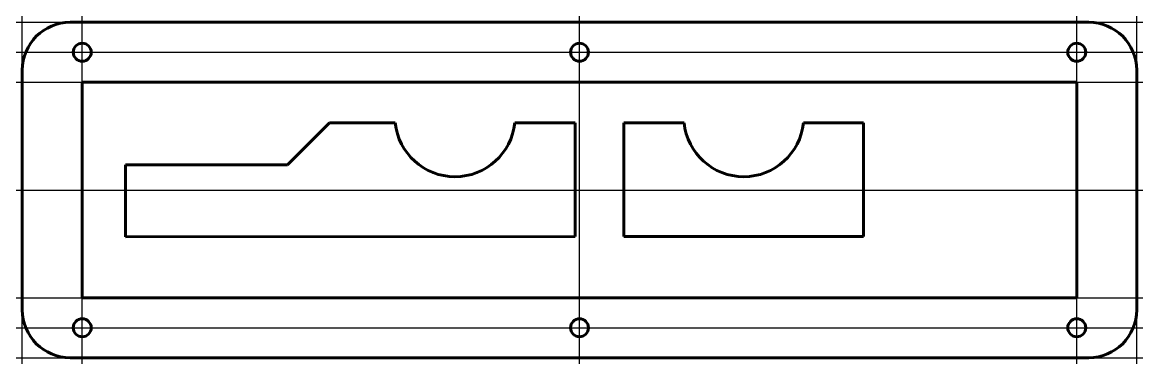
# Model space of a CAD drawing. Header units: millimetres. Extents: x -93 to 93, y -28 to 28.
import ezdxf

# ---------------------------------------------------------------- set-up
doc = ezdxf.new("R2010")
doc.units = ezdxf.units.MM
doc.linetypes.add('K5LT_BASIC', pattern=[0])

msp = doc.modelspace()

# ---------------------------------------------------------------- linework, layer by layer
at = {"color": 5, "linetype": 'K5LT_BASIC', "lineweight": 60, "true_color": 0x0000ff}
for p, q in [((85, 28), (-85, 28)), ((-93, 20), (-93, -20)), ((93, -20), (93, 20)), ((83, 18), (-83, 18)), ((-83, 18), (-83, -18)), ((83, -18), (83, 18)), ((-48.75, 4.22), (-41.75, 11.22)), ((-41.75, 11.22), (-30.75, 11.22)), ((-10.81, 11.22), (-0.75, 11.22)), ((-0.75, 11.22), (-0.75, -7.78)), ((7.41, 11.22), (7.41, -7.78)), ((17.46, 11.22), (7.41, 11.22)), ((47.41, 11.22), (37.36, 11.22)), ((47.41, -7.78), (47.41, 11.22)), ((-48.75, 4.22), (-75.75, 4.22)), ((-75.75, 4.22), (-75.75, -7.81)), ((-0.75, -7.78), (-75.75, -7.81)), ((7.41, -7.78), (47.41, -7.78)), ((-83, -18), (83, -18)), ((-85, -28), (85, -28))]:
    msp.add_line(p, q, dxfattribs=at)
at = {"color": 9, "true_color": 0xdca5c1}
for p, direction in [((-93, -50.27), (0, 1)), ((-64.03, 28), (1, 0)), ((-83, -89.16), (0, 1)), ((0, 0), (0, 1)), ((83, -89.16), (0, 1)), ((84, 23), (1, 0)), ((-63.76, 18), (1, 0)), ((0, 0), (1, 0)), ((93, -9), (0, 1)), ((-63.76, -18), (1, 0)), ((-83, -23), (1, 0)), ((-55.3, -28), (1, 0))]:
    msp.add_xline(p, direction, dxfattribs=at)
at = {"color": 5, "linetype": 'K5LT_BASIC', "lineweight": 60, "true_color": 0x0000ff}
for centre in [(-83, 23), (0, 23), (83, 23), (-83, -23), (0, -23), (83, -23)]:
    msp.add_circle(centre, 1.5, dxfattribs=at)
for centre, radius, start, end in [((-85, 20), 8, 90, 180), ((85, 20), 8, 0, 90), ((-20.78, 12.25), 10.03, 185.8561, 354.1439), ((27.41, 12.22), 10, 185.7392, 354.2608), ((-85, -20), 8, 180, 270), ((85, -20), 8, 270, 0)]:
    msp.add_arc(centre, radius, start, end, dxfattribs=at)

doc.saveas('drawing.dxf')
